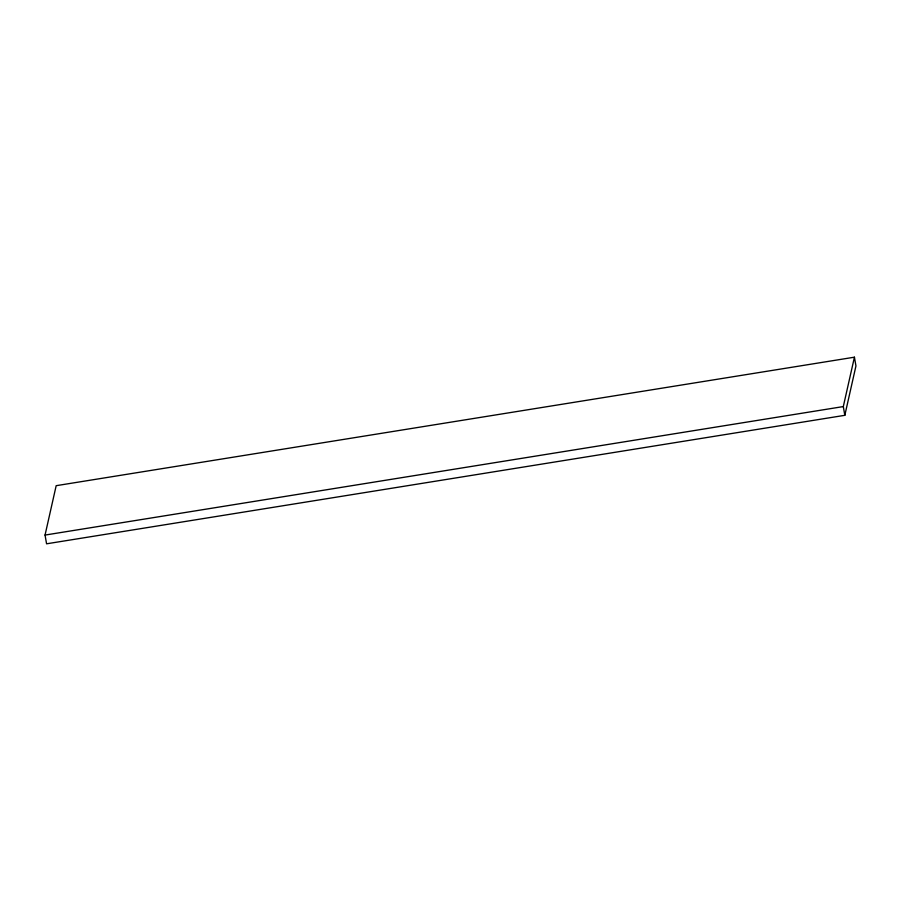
<?xml version="1.0" encoding="UTF-8"?>
<svg xmlns="http://www.w3.org/2000/svg" width="901" height="901" viewBox="0 0 901 901"><rect width="100%" height="100%" fill="white"/><g stroke="black" fill="none" stroke-linecap="round" stroke-linejoin="round"><path stroke-width="1.35" d="M45.05 535.07L56.177 485.684L854.43 357.19L855.95 365.93L844.823 415.316L46.57 543.81L45.05 535.07L843.302 406.576L854.43 357.19M843.302 406.576L844.823 415.316"/></g></svg>
